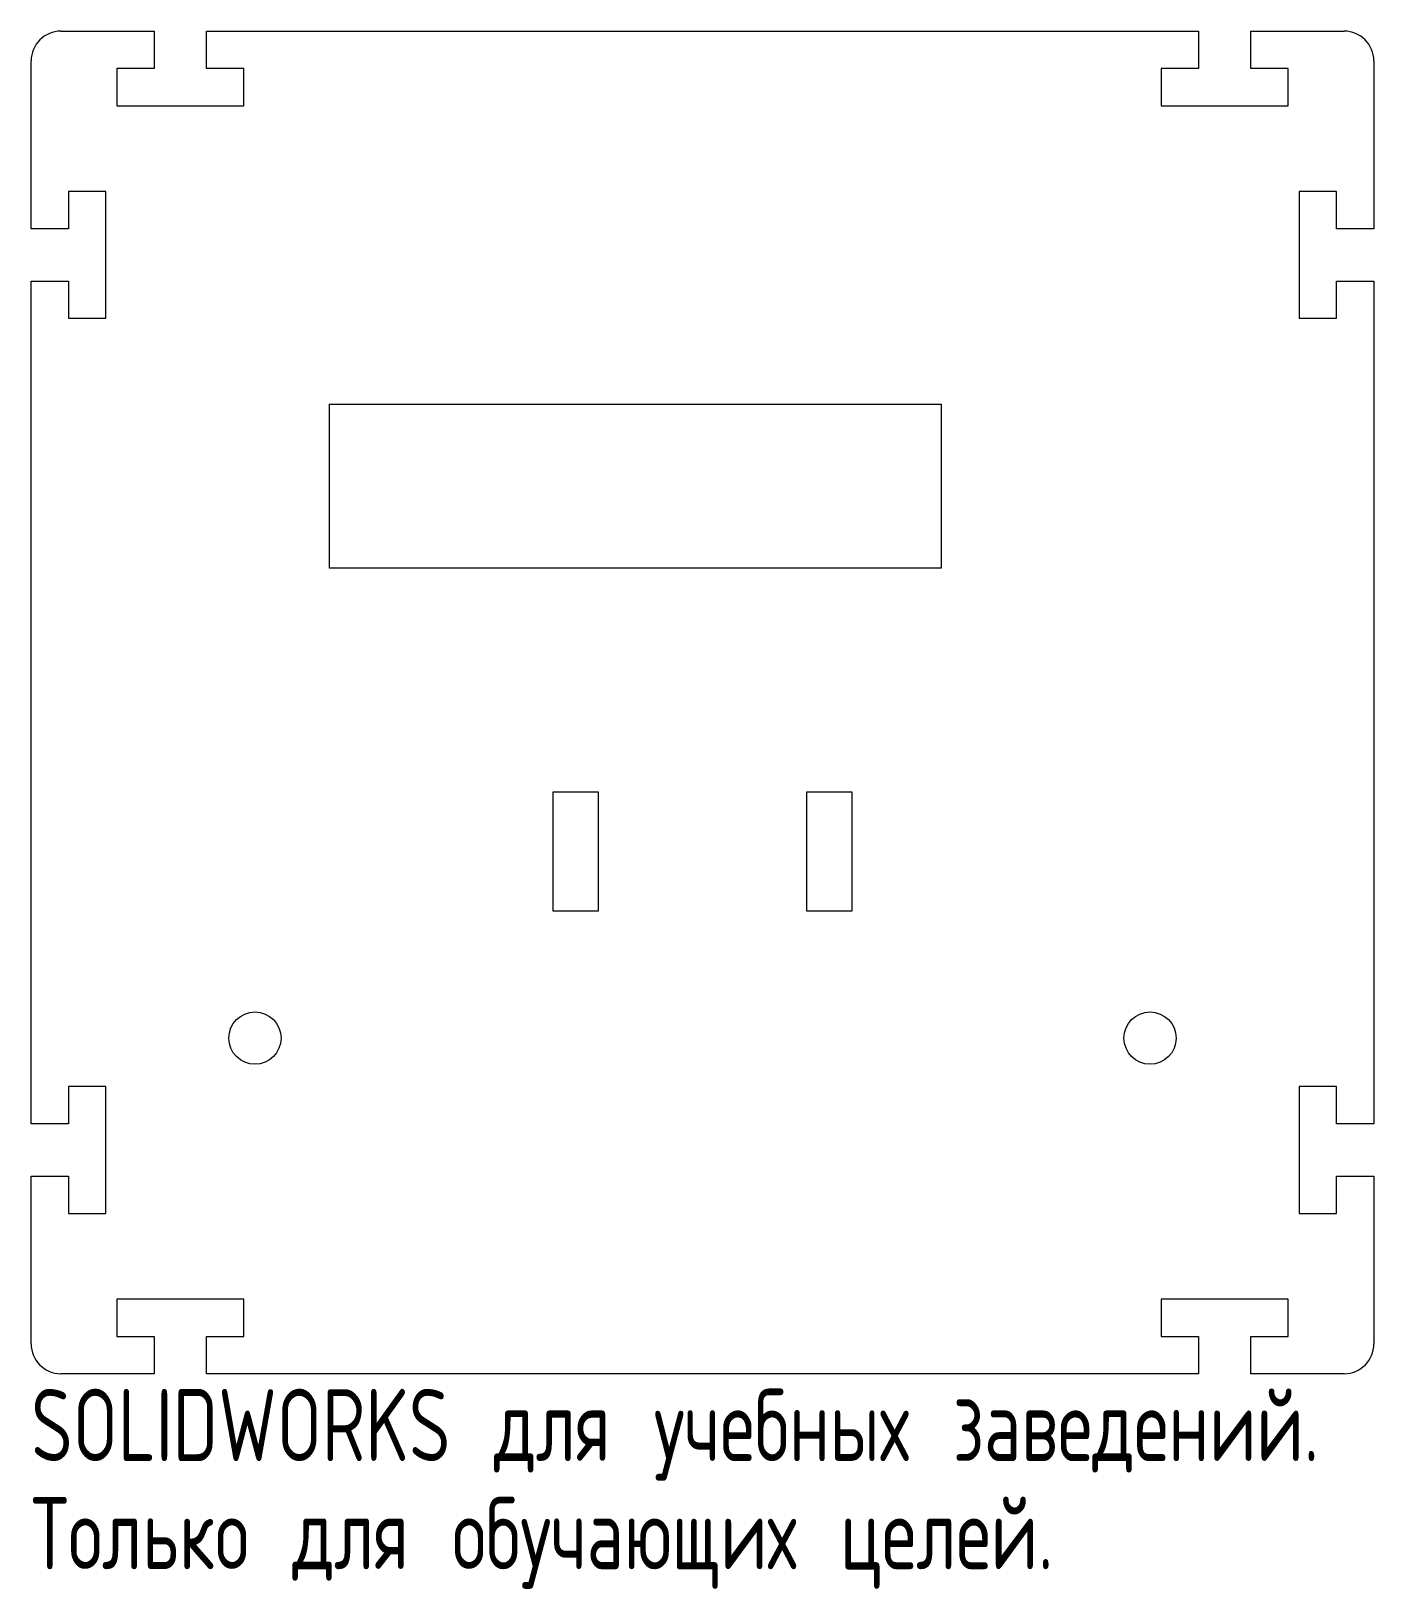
# Model space of a CAD drawing. Header units: millimetres. Extents: x -45 to 45, y -59 to 45.
import ezdxf

# ---------------------------------------------------------------- set-up
doc = ezdxf.new("R2010")
doc.units = ezdxf.units.MM
doc.styles.add('SLDTEXTSTYLE0', font='TXT', dxfattribs={"width": 0.7, "bigfont": 'bigfont'})

msp = doc.modelspace()

# ---------------------------------------------------------------- linework, layer by layer
at = {"color": 7, "linetype": 'Continuous', "lineweight": 15}
for p, q in [((-43, 45), (-36.75, 45)), ((-36.75, 45), (-36.75, 42.5)), ((-33.25, 42.5), (-33.25, 45)), ((-33.25, 45), (33.25, 45)), ((33.25, 45), (33.25, 42.5)), ((36.75, 42.5), (36.75, 45)), ((36.75, 45), (43, 45)), ((-45, 31.75), (-45, 43)), ((45, 43), (45, 31.75)), ((-36.75, 42.5), (-39.25, 42.5)), ((-39.25, 42.5), (-39.25, 40)), ((-30.75, 42.5), (-33.25, 42.5)), ((-30.75, 40), (-30.75, 42.5)), ((33.25, 42.5), (30.75, 42.5)), ((30.75, 42.5), (30.75, 40)), ((39.25, 42.5), (36.75, 42.5)), ((39.25, 40), (39.25, 42.5)), ((-39.25, 40), (-30.75, 40)), ((30.75, 40), (39.25, 40)), ((-40, 34.25), (-42.5, 34.25)), ((-42.5, 34.25), (-42.5, 31.75)), ((-40, 25.75), (-40, 34.25)), ((42.5, 34.25), (40, 34.25)), ((40, 34.25), (40, 25.75)), ((42.5, 31.75), (42.5, 34.25)), ((-42.5, 31.75), (-45, 31.75)), ((45, 31.75), (42.5, 31.75)), ((-45, -28.25), (-45, 28.25)), ((-45, 28.25), (-42.5, 28.25)), ((-42.5, 28.25), (-42.5, 25.75)), ((42.5, 25.75), (42.5, 28.25)), ((42.5, 28.25), (45, 28.25)), ((45, 28.25), (45, -28.25)), ((-42.5, 25.75), (-40, 25.75)), ((40, 25.75), (42.5, 25.75)), ((-25, 9), (-25, 20)), ((-25, 20), (16, 20)), ((16, 20), (16, 9)), ((16, 9), (-25, 9)), ((-10, -6), (-7, -6)), ((-10, -14), (-10, -6)), ((-7, -6), (-7, -14)), ((7, -6), (10, -6)), ((7, -14), (7, -6)), ((10, -6), (10, -14)), ((-7, -14), (-10, -14)), ((10, -14), (7, -14)), ((-40, -25.75), (-42.5, -25.75)), ((-42.5, -25.75), (-42.5, -28.25)), ((-40, -34.25), (-40, -25.75)), ((42.5, -25.75), (40, -25.75)), ((40, -25.75), (40, -34.25)), ((42.5, -28.25), (42.5, -25.75)), ((-42.5, -28.25), (-45, -28.25)), ((45, -28.25), (42.5, -28.25)), ((-45, -43), (-45, -31.75)), ((-45, -31.75), (-42.5, -31.75)), ((-42.5, -31.75), (-42.5, -34.25)), ((42.5, -34.25), (42.5, -31.75)), ((42.5, -31.75), (45, -31.75)), ((45, -31.75), (45, -43)), ((-42.5, -34.25), (-40, -34.25)), ((40, -34.25), (42.5, -34.25)), ((-30.75, -40), (-39.25, -40)), ((-39.25, -40), (-39.25, -42.5)), ((-30.75, -42.5), (-30.75, -40)), ((39.25, -40), (30.75, -40)), ((30.75, -40), (30.75, -42.5)), ((39.25, -42.5), (39.25, -40)), ((-39.25, -42.5), (-36.75, -42.5)), ((-36.75, -42.5), (-36.75, -45)), ((-33.25, -45), (-33.25, -42.5)), ((-33.25, -42.5), (-30.75, -42.5)), ((30.75, -42.5), (33.25, -42.5)), ((33.25, -42.5), (33.25, -45)), ((36.75, -45), (36.75, -42.5)), ((36.75, -42.5), (39.25, -42.5)), ((-36.75, -45), (-43, -45)), ((33.25, -45), (-33.25, -45)), ((43, -45), (36.75, -45))]:
    msp.add_line(p, q, dxfattribs=at)
for centre in [(-30, -22.5), (30, -22.5)]:
    msp.add_circle(centre, 1.75, dxfattribs=at)
for centre, start, end in [((-43, 43), 90, 180), ((43, 43), 0, 90), ((-43, -43), 180, 270), ((43, -43), 270, 0)]:
    msp.add_arc(centre, 2, start, end, dxfattribs=at)

# ---------------------------------------------------------------- texts
at = {"color": 7, "linetype": 'Continuous', "char_height": 4.83362, "attachment_point": 1, "style": 'SLDTEXTSTYLE0'}
for s, insert in [('SOLIDWORKS \\M+18474\\M+1847C\\M+18491 \\M+18485\\M+18489\\M+18475\\M+18471\\M+1847E\\M+1848D\\M+18487 \\M+18478\\M+18470\\M+18472\\M+18475\\M+18474\\M+18475\\M+1847E\\M+18479\\M+1847A.', (-45, -46.02)), ('\\M+18453\\M+18480\\M+1847C\\M+1848E\\M+1847B\\M+18480 \\M+18474\\M+1847C\\M+18491 \\M+18480\\M+18471\\M+18485\\M+18489\\M+18470\\M+18490\\M+1848B\\M+18479\\M+18487 \\M+18488\\M+18475\\M+1847C\\M+18475\\M+1847A.', (-45, -53.27))]:
    msp.add_mtext(s, dxfattribs=dict(at, insert=insert))

doc.saveas('drawing.dxf')
